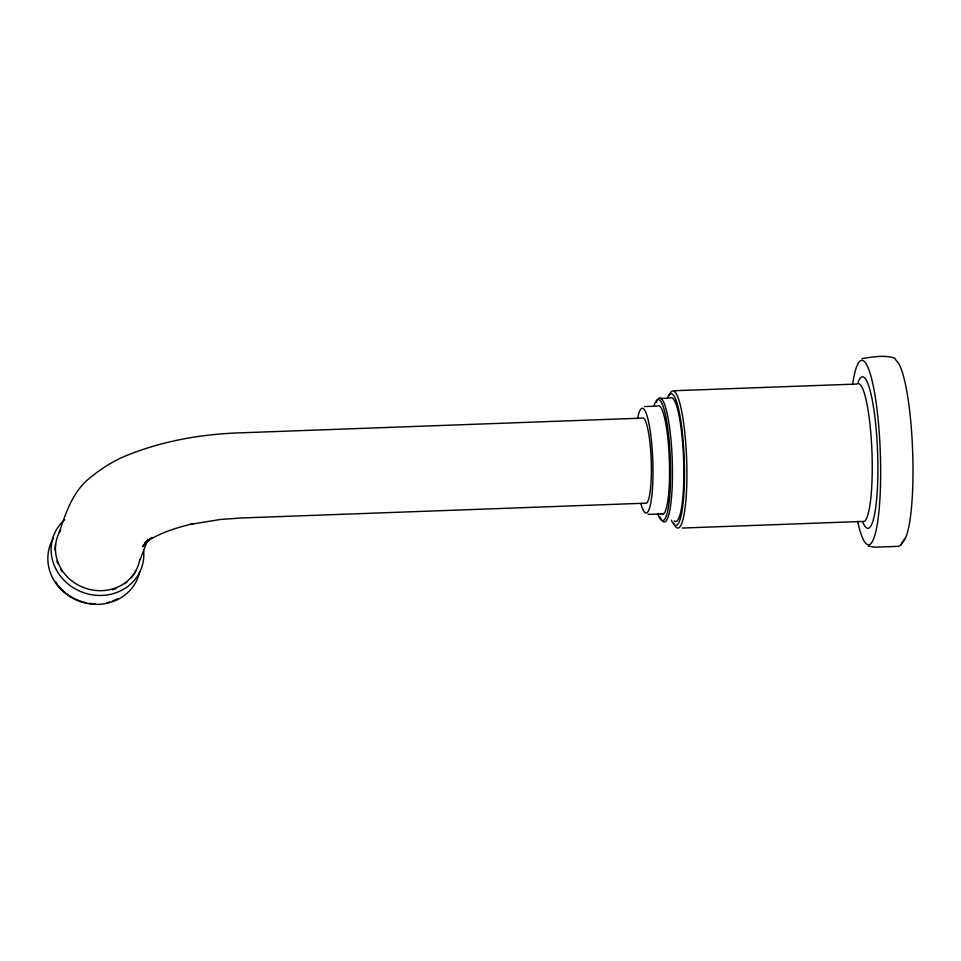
<?xml version="1.0" encoding="UTF-8"?>
<svg xmlns="http://www.w3.org/2000/svg" width="961" height="961" viewBox="0 0 961 961"><rect width="100%" height="100%" fill="white"/><g stroke="black" fill="none" stroke-linecap="round" stroke-linejoin="round"><path stroke-width="1.44" d="M59.282 532.43C65.552 513.486 72.147 493.437 87.595 479.815C99.283 469.977 112.077 461.4 126.287 455.646C160.955 441.543 198.314 434.636 235.625 433.015L641.852 418.131A42.849 7.003 87.9 0 1 650.993 455.43A42.849 7.003 87.9 0 1 646.585 503.144L240.358 518.027L220.021 519.517L190.194 524.406L193.329 523.673C176.428 527.625 159.406 532.887 144.931 542.749L150.745 538.304M140.054 559.843L147.85 539.433M868.336 546.088L875.039 547.193L898.439 546.341L900.962 544.935L902.751 541.92A91.307 14.92 87.9 0 0 912.674 452.187A91.307 14.92 87.9 0 0 896.565 360.988L894.583 358.129C884.468 354.609 872.12 357.096 861.933 358.621M900.962 544.935L904.649 538.785M145.868 541.992L142.576 546.689L151.91 537.415M674.514 390.719L856.84 384.04A69.228 11.316 87.9 0 1 871.603 444.306A69.228 11.316 87.9 0 1 864.48 521.367L682.166 528.057M658.669 398.515L670.045 398.094A61.972 10.127 87.9 0 1 683.619 460.127A61.972 10.127 87.9 0 1 674.238 520.886M644.471 406.563L657.468 406.095A54.393 8.889 87.9 0 1 669.385 460.535A54.393 8.889 87.9 0 1 661.144 513.859M663.474 513.991L648.146 514.339M852.671 383.956A92.292 15.088 87.9 0 1 873.765 388.4A92.292 15.088 87.9 0 1 878.378 516.441A92.292 15.088 87.9 0 1 857.608 521.342M858.065 382.274A75.811 12.397 87.9 0 1 877.633 453.232A75.811 12.397 87.9 0 1 862.846 522.267M668.952 395.956A68.567 11.208 87.9 0 1 686.659 460.115A68.567 11.208 87.9 0 1 673.277 522.556M667.258 398.467A65.925 10.775 87.9 0 1 684.268 460.163A65.925 10.775 87.9 0 1 671.415 520.201M656.255 402.551A61.972 10.127 87.9 0 1 672.256 460.547A61.972 10.127 87.9 0 1 660.159 516.982M654.045 406.022A60.651 9.91 87.9 0 1 670.406 460.595A60.651 9.91 87.9 0 1 657.72 513.558M637.575 418.792A52.411 8.565 87.9 0 1 649.216 424.93A52.411 8.565 87.9 0 1 651.918 495.023A52.411 8.565 87.9 0 1 640.831 503.516M136.174 570.329A42.849 39.293 20.3 0 1 131.285 577.693M127.08 581.885A42.849 39.293 20.3 0 1 124.702 583.759M116.233 588.432A42.849 39.293 20.3 0 1 112.413 589.766M62.225 571.903A42.849 39.293 20.3 0 1 60.759 569.609M57.804 563.578A42.849 39.293 20.3 0 1 56.927 561.08M55.137 550.401A42.849 39.293 20.3 0 1 55.486 544.467M139.741 559.734A42.849 39.293 20.3 0 1 83.955 587.688A42.849 39.293 20.3 0 1 60.699 529.859M143.633 550.365A46.813 42.921 20.3 0 1 81.745 591.988A46.813 42.921 20.3 0 1 64.783 519.601M139.645 571.891A46.813 42.921 20.3 0 1 78.466 600.877A46.813 42.921 20.3 0 1 53.372 538.244M117.614 598.751A45.491 41.719 20.3 0 1 112.389 601.069M109.674 601.97A45.491 41.719 20.3 0 1 106.887 602.691M95.283 603.844A45.491 41.719 20.3 0 1 89.373 603.34M86.454 602.811A45.491 41.719 20.3 0 1 66.393 593.562M65.24 592.637A45.491 41.719 20.3 0 1 58.092 585.321M57.228 584.168A45.491 41.719 20.3 0 1 55.606 581.801"/></g></svg>
